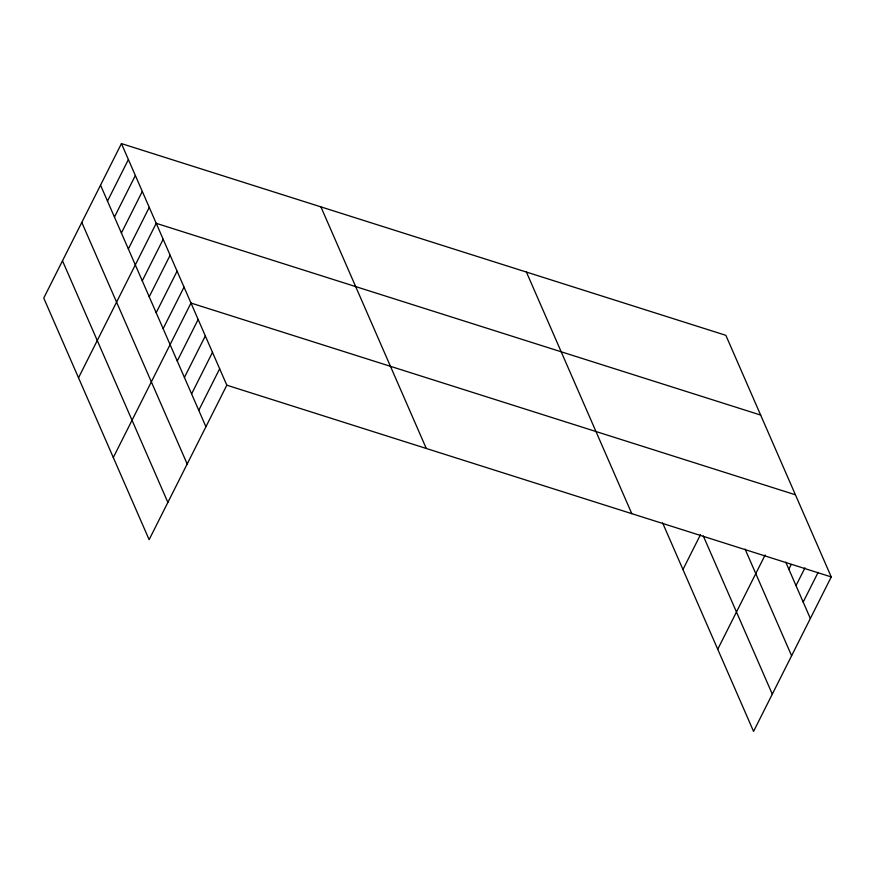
<?xml version="1.0" encoding="UTF-8"?>
<svg xmlns="http://www.w3.org/2000/svg" width="875" height="875" viewBox="0 0 875 875"><rect width="100%" height="100%" fill="white"/><g stroke="black" fill="none" stroke-linecap="round" stroke-linejoin="round"><path stroke-width="1.31" d="M121.439 143.598L43.75 298.069L149.133 539.667L226.822 385.197L121.439 143.598L725.867 335.333L831.25 576.931L753.561 731.402L662.627 522.922M107.494 201.108L128.395 159.545M114.45 217.055L135.352 175.492M121.406 232.991L142.308 191.428M128.363 248.938L149.264 207.375M78.52 377.792L156.22 223.322L760.648 415.056M142.264 280.831L163.177 239.269M149.22 296.778L170.133 255.216M156.177 312.725L177.078 271.162M163.133 328.672L184.034 287.109M113.302 457.527L190.991 303.045L795.419 494.791M177.253 361.036L198.155 319.473M184.417 377.464L205.33 335.902M191.592 393.903L212.494 352.33M198.756 410.331L219.658 368.769M682.948 569.538L700.525 534.603M717.73 649.261L765.144 554.98M788.845 569.209L791.241 564.463M796.009 585.638L804.978 567.82M803.184 602.066L818.114 572.381M226.822 385.197L831.25 576.931M785.772 562.166L810.348 618.494M745.073 549.084L791.602 655.758M703.303 535.948L772.297 694.148M526.411 272.059L631.794 513.658M320.906 206.872L426.289 448.47M100.538 185.161L205.92 426.759M81.802 222.425L187.184 464.012M62.486 260.805L167.869 502.403"/></g></svg>
